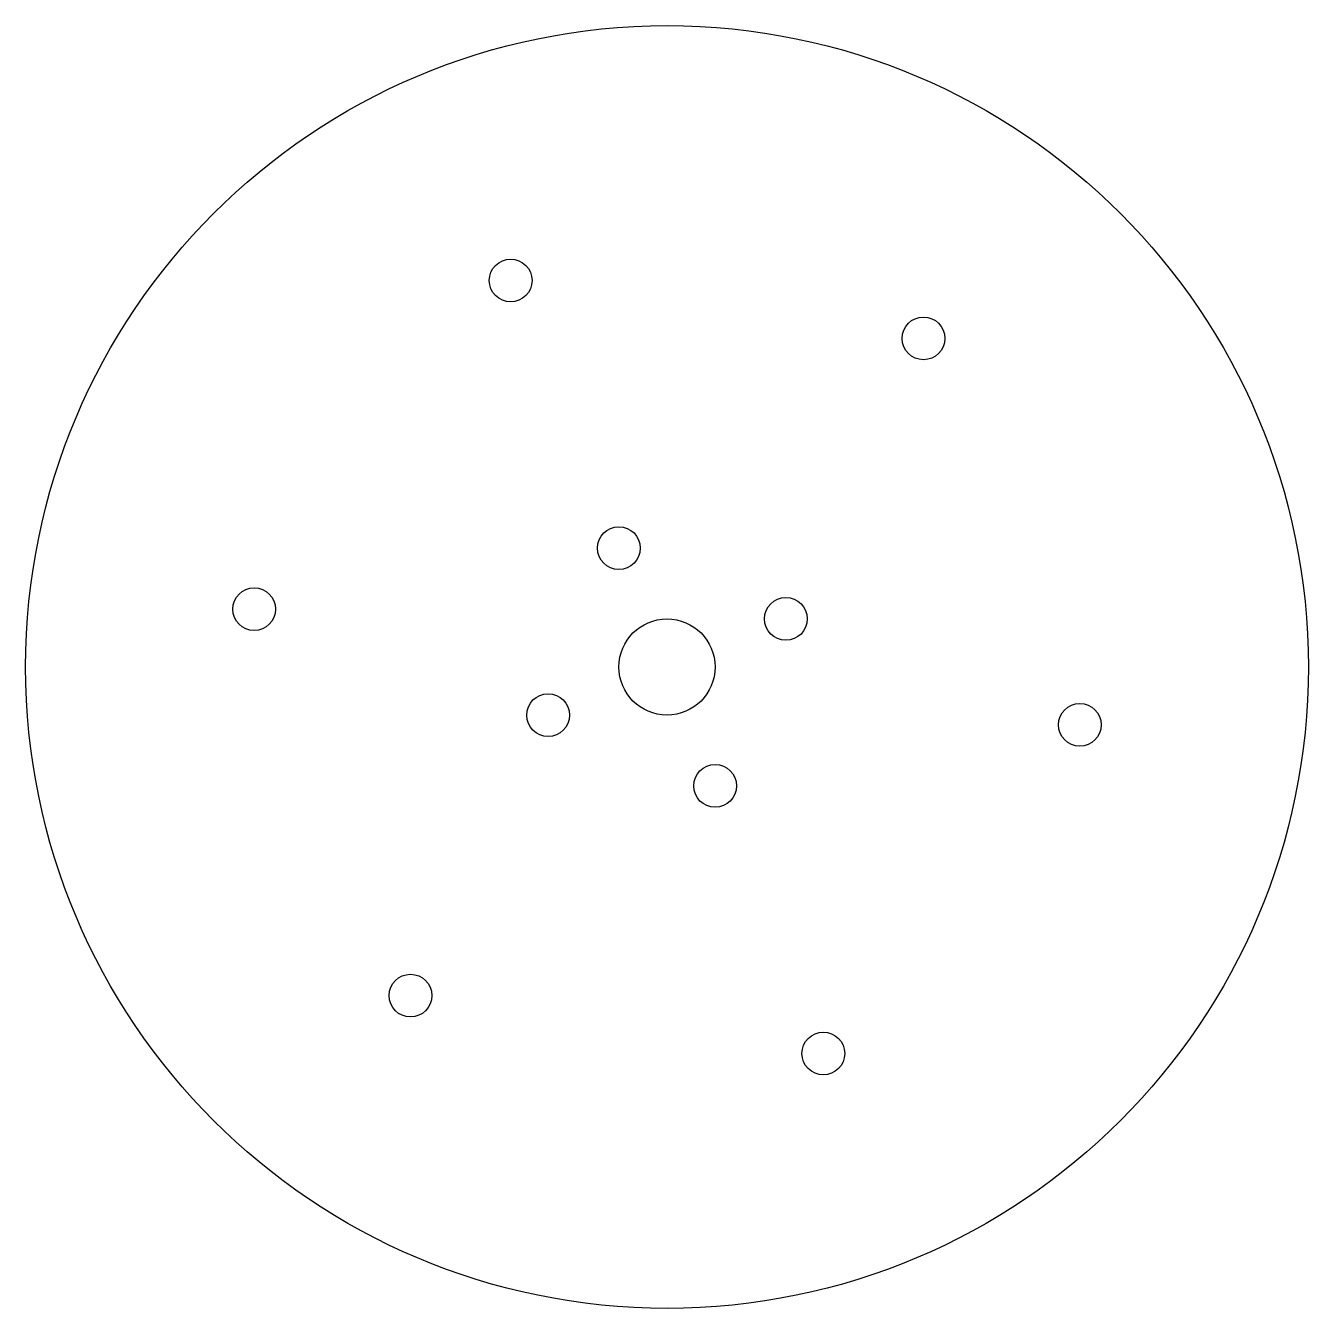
# Model space of a CAD drawing. Extents: x 12 to 272, y 74 to 194.
# Drawn here: x 151.5 to 271.5, y 74 to 194 of the extents above; entities that cross this region are included whole.
import ezdxf

# ---------------------------------------------------------------- set-up
doc = ezdxf.new("R2010")
doc.units = 0
doc.layers.add('View002', color=7, linetype='CONTINUOUS')

msp = doc.modelspace()

# ---------------------------------------------------------------- linework, layer by layer
at = {"layer": 'View002'}
for centre, radius in [((211.5, 134), 60), ((196.875, 170.154), 2), ((235.497, 164.743), 2), ((207, 145.124), 2), ((172.877, 139.411), 2), ((222.624, 138.5), 2), ((211.5, 134), 4.5), ((200.376, 129.5), 2), ((250.123, 128.589), 2), ((216, 122.876), 2), ((187.503, 103.257), 2), ((226.125, 97.8462), 2)]:
    msp.add_circle(centre, radius, dxfattribs=at)

doc.saveas('drawing.dxf')
